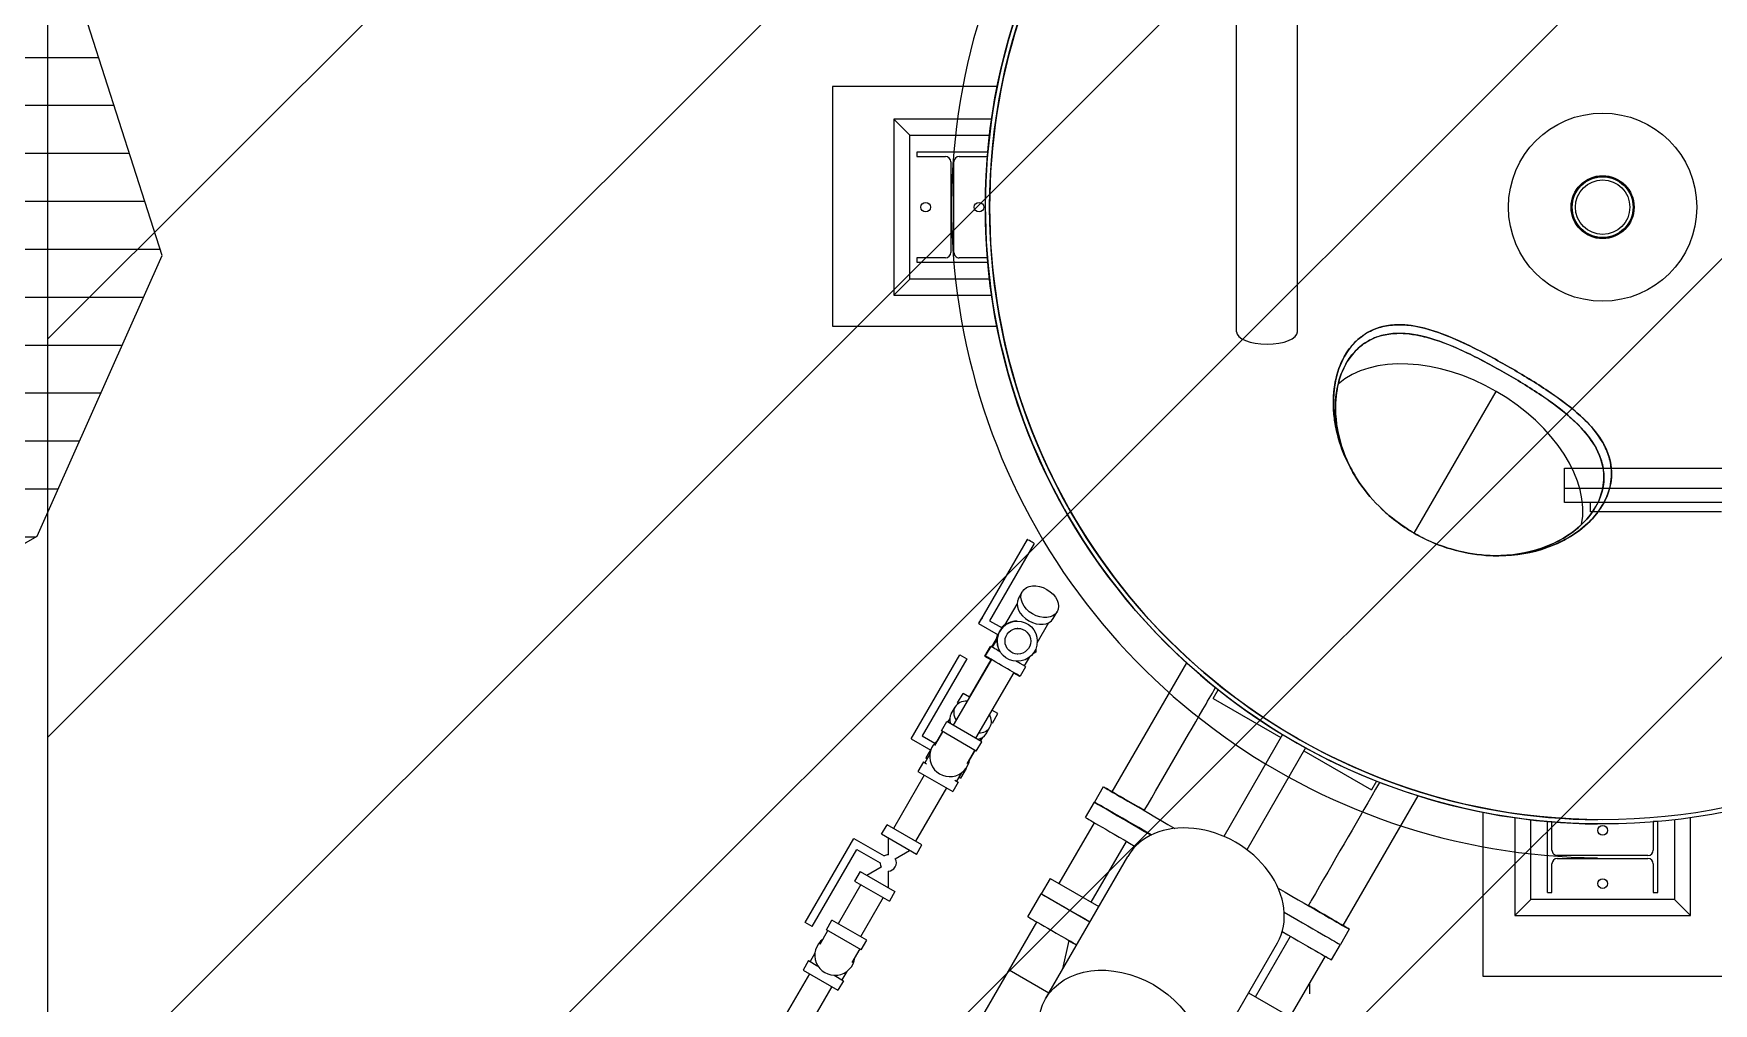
# Model space of a CAD drawing. Header units: metres. Extents: x 0 to 63075, y 0 to 44550.
# Drawn here: x 51952.8 to 52426, y 37548.2 to 37821.6 of the extents above; entities that cross this region are included whole.
import ezdxf

# ---------------------------------------------------------------- set-up
doc = ezdxf.new("R2010")
doc.units = ezdxf.units.M
doc.header["$LTSCALE"] = 75
for name, color, linetype in [('AI-Hatch mob', 7, 'Continuous'), ('GSB', 7, 'Continuous'), ('ML6', 1, 'Continuous'), ('SDM', 7, 'Continuous'), ('SL1', 8, 'Continuous')]:
    doc.layers.add(name, color=color, linetype=linetype)

# ---------------------------------------------------------------- blocks, each defined once
blk = doc.blocks.new('A$C6bae614f')
at = {"layer": 'SL1'}
h = blk.add_hatch(dxfattribs=at)
h.set_pattern_fill('_USER', color=256, scale=90, angle=-0.0019, style=0, pattern_type=0)
h.set_pattern_definition([(359.99813, (326091.565, -18363.04), (0.00294, 90), [])])
h.paths.add_polyline_path([(359067.3, 26831.8), (359040.5, 26623.8), (358738, 26331.1), (358230.7, 26272.5), (357811.1, 26046.2), (357654.7, 25518.5), (357889.3, 25083.8), (358289.2, 24916.3), (358677.5, 25000.2), (358943.4, 25278.5), (359489.3, 25365.1), (360133.2, 25735.9), (360367.4, 26262.7), (360152.5, 26934), (359901.5, 27173.9), (359394.3, 27174)])
for p, q in [((362383, 26119.5), (362383.1, 26908.5)), ((362497.3, 26119.5), (362497.4, 26908.5)), ((361624.8, 26579.7), (361624.8, 26129.7)), ((361934.1, 26579.6), (361624.8, 26579.7)), ((361769.9, 26488.3), (361739.9, 26518.3)), ((361923.6, 26518.3), (361739.9, 26518.3)), ((361739.9, 26518.3), (361739.9, 26188.3)), ((361769.9, 26218.3), (361769.9, 26488.3)), ((361769.9, 26488.3), (361919.7, 26488.3)), ((361783.4, 26456.8), (361783.4, 26448.4)), ((361916.4, 26456.8), (361783.4, 26456.8)), ((361783.4, 26448.4), (361836.9, 26448.4)), ((361862.9, 26448.4), (361916.4, 26448.4)), ((361916.4, 26448.4), (361916.4, 26456.8)), ((361847, 26438.3), (361847, 26268.3)), ((361852.8, 26268.3), (361852.8, 26438.3)), ((361836.9, 26258.2), (361783.4, 26258.2)), ((361783.4, 26258.2), (361783.4, 26249.8)), ((361916.4, 26258.2), (361862.9, 26258.2)), ((361916.4, 26249.8), (361916.4, 26258.2)), ((361783.4, 26249.8), (361916.4, 26249.8)), ((361769.9, 26218.3), (361739.9, 26188.3)), ((361739.9, 26188.3), (361923.6, 26188.3)), ((361919.7, 26218.3), (361769.9, 26218.3)), ((361624.8, 26129.7), (361933.6, 26129.6)), ((362584.9, 26072.2), (362586.2, 26074.5)), ((362587.8, 26058.3), (362589, 26060.4)), ((362716.3, 25741.1), (362870.1, 26007.5)), ((362998.5, 25863.2), (363341.4, 25863.1)), ((362998.5, 25798.8), (362998.5, 25863.2)), ((362998.5, 25825.7), (363341.4, 25825.7)), ((363341.4, 25798.8), (362998.5, 25798.8)), ((363046.9, 25781.3), (363046.9, 25798.8)), ((363293, 25781.3), (363046.9, 25781.3)), ((363054.3, 25786.7), (363056.5, 25790.5)), ((363067.9, 25791.2), (363070.1, 25795.1)), ((363068.4, 25792.2), (363068.5, 25792.4)), ((363068.6, 25792.4), (363068.5, 25792.2)), ((363068.6, 25792.4), (363068.5, 25792.2)), ((361990.4, 25729.5), (361902.9, 25578)), ((362003.4, 25722), (361919.6, 25577)), ((361973.8, 25618.8), (361981.1, 25631.4)), ((361948.5, 25568.7), (361971.2, 25608)), ((362039.1, 25581), (362046.4, 25593.7)), ((361899.1, 25571.5), (361935.6, 25550.4)), ((361919.6, 25577), (361943.1, 25563.4)), ((361942.2, 25563.9), (361943.1, 25564.4)), ((361942.2, 25563.9), (361943.1, 25564.4)), ((361971, 25576.2), (361971.1, 25576.2)), ((361971.2, 25576.2), (361971.2, 25576.2)), ((361971.3, 25576.2), (361971.4, 25576.2)), ((361971.5, 25576.2), (361971.5, 25576.2)), ((361971.6, 25576.2), (361971.6, 25576.2)), ((361972.8, 25562.6), (361971.6, 25562.6)), ((362009.2, 25535.7), (362031, 25573.3)), ((361920.6, 25528.3), (361910.3, 25510.5)), ((361922.1, 25528.6), (361911.7, 25510.8)), ((361920.6, 25528.3), (361921.6, 25527.8)), ((361923.9, 25527.6), (361932.6, 25542.6)), ((361934.1, 25542.9), (361924.8, 25527)), ((361934.3, 25549.1), (361934.3, 25551.2)), ((361934.3, 25549.2), (361934.3, 25551.1)), ((361772.8, 25355), (361864.1, 25513)), ((361877.1, 25505.5), (361793.3, 25360.5)), ((361923.4, 25503.9), (361851.5, 25380.8)), ((361864.1, 25513), (361877.1, 25505.5)), ((361922.1, 25503.7), (361881.6, 25433.6)), ((361910.3, 25510.5), (361923, 25503.2)), ((361972.8, 25514.3), (361971.6, 25514.3)), ((361971.6, 25500.7), (361971.6, 25500.7)), ((361993.7, 25507.9), (361984.5, 25492.1)), ((362006.6, 25517.6), (362000.2, 25513.9)), ((362006.6, 25524.4), (362006.6, 25517.6)), ((362149.7, 25255.6), (362289.5, 25497.6)), ((361965.1, 25479.6), (361893.1, 25356.5)), ((361964.8, 25479), (361975.6, 25472.7)), ((361975.9, 25473.2), (361975.6, 25472.7)), ((361987.2, 25490.5), (361976.8, 25472.7)), ((361859.6, 25422.6), (361869.9, 25440.4)), ((361882.2, 25433.3), (361869.9, 25440.4)), ((362339.1, 25430.7), (362348.6, 25447.2)), ((361847.8, 25402.3), (361855.1, 25414.9)), ((361861.4, 25421.5), (361859.6, 25422.6)), ((361935.2, 25402.7), (361924, 25409.2)), ((361924.9, 25384.9), (361935.2, 25402.7)), ((362339.1, 25430.7), (362466, 25357.5)), ((361817.3, 25342.9), (361832.1, 25368.3)), ((361831.1, 25368.9), (361820.5, 25350.6)), ((361822.7, 25352.3), (361831.9, 25368.4)), ((361829.3, 25369.9), (361839.7, 25387.7)), ((361894.5, 25331.8), (361829.3, 25369.9)), ((361904.9, 25349.6), (361839.7, 25387.7)), ((361845.3, 25393.5), (361841.4, 25386.8)), ((361842.2, 25386.2), (361845.2, 25391.4)), ((361913.2, 25364.6), (361920.5, 25377.2)), ((361924.9, 25384.9), (361923, 25385.9)), ((361772.8, 25355), (361809.3, 25333.9)), ((361793.3, 25360.5), (361816.8, 25346.9)), ((361894.5, 25331.8), (361904.9, 25349.6)), ((361901.9, 25351.4), (361905.1, 25356.9)), ((361902.8, 25350.9), (361906.8, 25357.9)), ((362469.2, 25363.2), (362358.9, 25172.1)), ((362512.5, 25338.2), (362402.2, 25147.1)), ((361795.6, 25311.8), (361785.3, 25294)), ((361795.6, 25311.8), (361801.7, 25308.3)), ((361807.5, 25326.1), (361798.4, 25310.2)), ((361808.6, 25334.3), (361799.9, 25319.2)), ((361799.9, 25319.2), (361802.6, 25317.6)), ((361891.7, 25333.4), (361876.9, 25308.1)), ((361882.1, 25315.1), (361892.5, 25333)), ((362509.3, 25332.5), (362636.1, 25259.2)), ((361797.1, 25287.2), (361739.3, 25187)), ((361785.3, 25294), (361850.6, 25256.2)), ((361860.9, 25274.1), (361850.6, 25256.2)), ((361854.8, 25277.6), (361860.9, 25274.1)), ((361858.2, 25275.7), (361867.4, 25291.6)), ((361862.4, 25283.1), (361865.2, 25281.5)), ((361875.5, 25299.3), (361865.2, 25281.5)), ((361875.3, 25299.5), (361875.5, 25299.3)), ((362645.7, 25275.7), (362636.1, 25259.2)), ((361838.9, 25263), (361781, 25162.9)), ((362133.1, 25265.1), (362116.4, 25236.3)), ((362723, 25248.4), (362582.4, 25004.9)), ((362099.7, 25207.5), (362116.4, 25236.3)), ((362844.8, 25217.3), (362844.8, 24909.6)), ((361717.2, 25176), (361727.5, 25193.8)), ((361792.8, 25156.1), (361727.5, 25193.8)), ((362050.3, 25083.3), (362116.3, 25197.7)), ((362904.8, 25207.1), (362904.8, 25023.4)), ((362934.8, 25053.4), (362934.8, 25203.2)), ((362966.3, 25199.9), (362974.7, 25199.9)), ((362966.3, 25066.9), (362966.3, 25199.9)), ((362974.7, 25146.4), (362974.7, 25199.9)), ((363164.9, 25199.9), (363164.9, 25146.4)), ((363173.3, 25199.9), (363164.9, 25199.9)), ((363173.3, 25066.9), (363173.3, 25199.9)), ((363204.8, 25203.1), (363204.8, 25053.4)), ((363234.8, 25023.4), (363234.8, 25207.1)), ((361573.7, 25010.1), (361665, 25168.2)), ((361586.7, 25002.6), (361670.5, 25147.7)), ((361665, 25168.2), (361721.9, 25135.3)), ((361670.5, 25147.7), (361714.4, 25122.3)), ((361782.5, 25138.3), (361717.2, 25176)), ((361729.8, 25137.4), (361730, 25168.6)), ((361782.5, 25138.3), (361792.8, 25156.1)), ((362110.4, 25048.6), (362176.5, 25162.7)), ((361742.8, 25129.9), (361769.6, 25145.7)), ((362024.7, 24867.2), (362179, 25134.4)), ((362974.7, 25066.9), (362974.7, 25120.4)), ((363154.8, 25136.3), (362984.8, 25136.3)), ((362984.8, 25130.5), (363154.8, 25130.5)), ((363164.9, 25120.4), (363164.9, 25066.9)), ((361676.8, 25106.1), (361666.5, 25088.2)), ((361666.5, 25088.2), (361731.8, 25050.5)), ((361676.8, 25106.1), (361742.1, 25068.3)), ((361716.5, 25114.4), (361689.7, 25098.6)), ((361729.5, 25106.9), (361729.3, 25075.8)), ((362033.4, 25093.1), (362016.8, 25064.2)), ((362033.4, 25093.1), (362124.7, 25040.4)), ((361678.3, 25081.4), (361635.8, 25007.9)), ((361720, 25057.3), (361677.6, 24983.7)), ((361742.1, 25068.3), (361731.8, 25050.5)), ((361991.8, 25020.9), (362016.8, 25064.2)), ((362017.2, 25064), (362108, 25011.6)), ((362934.8, 25053.4), (362904.8, 25023.4)), ((363204.8, 25053.4), (362934.8, 25053.4)), ((362966.3, 25066.9), (362974.7, 25066.9)), ((363164.9, 25066.9), (363173.3, 25066.9)), ((363204.8, 25053.4), (363234.8, 25023.4)), ((362904.8, 25023.4), (363234.8, 25023.4)), ((361586.7, 25002.6), (361573.7, 25010.1)), ((361601.8, 24969.8), (361616.5, 24995.2)), ((361613.7, 24996.8), (361624, 25014.7)), ((361679, 24959.1), (361613.7, 24996.8)), ((361689.4, 24976.9), (361624, 25014.7)), ((361881.7, 24791.4), (362008.6, 25011.2)), ((362594.6, 24997.7), (362578, 24968.9)), ((361676.3, 24960.7), (361661.6, 24935.2)), ((361679, 24959.1), (361689.4, 24976.9)), ((362057.2, 24923.5), (362068.8, 24976.5)), ((362305.3, 24705.2), (362459.6, 24972.4)), ((362418.4, 24870.8), (362484.2, 24984.5)), ((362561.3, 24940.1), (362578, 24968.9)), ((361580.2, 24938.8), (361569.9, 24921)), ((361580.2, 24938.8), (361597.8, 24928.7)), ((361592.2, 24953.1), (361583, 24937.2)), ((362549, 24947.1), (362483.3, 24833.3)), ((361581.7, 24914.2), (361529.4, 24823.7)), ((361569.9, 24921), (361635.3, 24883.2)), ((361628, 24911.3), (361645.6, 24901.1)), ((361645.6, 24901.1), (361635.3, 24883.2)), ((361652, 24918.6), (361642.8, 24902.7)), ((361956.7, 24921.3), (362031.1, 24878.4)), ((362519.8, 24896.5), (362519.8, 24876.5)), ((362844.8, 24909.6), (363294.8, 24909.6)), ((361623.5, 24890), (361571.2, 24799.5)), ((362405.3, 24878.4), (362495.4, 24826.3))]:
    blk.add_line(p, q, dxfattribs=at)
blk.add_lwpolyline([(359067.3, 26831.8), (359040.5, 26623.8), (358738, 26331.1), (358230.7, 26272.5), (357811.1, 26046.2), (357654.7, 25518.5), (357889.3, 25083.8), (358289.2, 24916.3), (358677.5, 25000.2), (358943.4, 25278.5), (359489.3, 25365.1), (360133.2, 25735.9), (360367.4, 26262.7), (360152.5, 26934), (359901.5, 27173.9), (359394.3, 27174)], close=True, dxfattribs=at)
for centre, radius in [((363069.8, 26353.3), 1158), ((363069.8, 26353.3), 1150), ((363069.8, 26353.3), 176.6), ((363069.8, 26353.3), 59.1), ((363069.8, 26353.3), 58.1), ((363069.8, 26353.3), 57.1), ((363069.8, 26353.3), 51.1), ((361799.9, 26353.3), 9), ((361899.9, 26353.3), 9), ((361971.6, 25538.5), 37.7), ((361972.8, 25538.5), 24.1), ((363069.8, 25183.4), 9), ((363069.8, 25083.4), 9)]:
    blk.add_circle(centre, radius, dxfattribs=at)
for centre, radius, start, end in [((363069.8, 26353.3), 1221.5, 124.208, 269.5586), ((363069.8, 26353.3), 1158, 126.3723, 269.5345), ((363069.8, 26353.3), 1150, 126.6664, 269.5313), ((361836.9, 26438.3), 10.1, 359.9981, 89.9981), ((361862.9, 26438.3), 10.1, 89.9981, 179.9981), ((361836.9, 26268.3), 10.1, 269.9981, 359.9981), ((361862.9, 26268.3), 10.1, 179.9981, 269.9981), ((361971.3, 25538.5), 37.7, 89.9981, 174.0349), ((361971.6, 25538.5), 37.7, 89.9981, 212.2455), ((361971.4, 25538.5), 37.7, 89.9149, 173.9502), ((361971.5, 25538.5), 37.7, 89.9981, 173.5982), ((361971.5, 25538.5), 37.7, 89.9327, 173.512), ((361970.1, 25538.4), 37.7, 123.6522, 137.5096), ((361970.1, 25538.4), 37.7, 123.7312, 137.4087), ((361970.5, 25538.5), 37.7, 124.9301, 137.9001), ((361970.5, 25538.5), 37.7, 125.0319, 137.9254), ((361970.6, 25538.5), 37.7, 125.2183, 137.9716), ((361970.6, 25538.5), 37.7, 125.302, 137.9923), ((361970.7, 25538.5), 37.7, 125.6237, 138.071), ((361970.7, 25538.5), 37.7, 125.7087, 138.0916), ((361970.9, 25538.5), 37.7, 126.1314, 138.1931), ((361970.9, 25538.5), 37.7, 126.2181, 138.2138), ((361971.1, 25538.5), 37.7, 89.8852, 138.3529), ((361971, 25538.5), 37.7, 89.9981, 138.3323), ((361971.2, 25538.5), 37.7, 89.9981, 138.4682), ((361971.2, 25538.5), 37.7, 89.9192, 138.4888), ((361970.4, 25538.5), 37.7, 124.7421, 136.6339), ((361970.5, 25538.5), 37.7, 124.8432, 136.5471), ((361970.1, 25538.4), 37.7, 161.4181, 177.8416), ((361970.1, 25538.4), 37.7, 161.5133, 177.7675), ((361970.5, 25538.5), 37.7, 160.8396, 176.6491), ((361970.4, 25538.5), 37.7, 163.2759, 176.8241), ((361970.5, 25538.5), 37.7, 163.4492, 176.73), ((361970.5, 25538.5), 37.7, 160.8649, 176.5544), ((361970.6, 25538.5), 37.7, 160.9109, 176.3812), ((361970.6, 25538.5), 37.7, 160.9314, 176.3035), ((361970.7, 25538.5), 37.7, 161.0304, 175.9264), ((361970.7, 25538.5), 37.7, 161.0099, 176.0051), ((361970.9, 25538.5), 37.7, 161.1317, 175.5354), ((361970.9, 25538.5), 37.7, 161.1522, 175.4554), ((361971.1, 25538.5), 37.7, 161.2912, 174.9085), ((361971, 25538.5), 37.7, 161.2706, 174.9901), ((361971.2, 25538.5), 37.7, 161.4269, 174.3636), ((361971.2, 25538.5), 37.7, 161.4063, 174.4469), ((361971.6, 25538.5), 37.7, 267.1445, 269.9981), ((361845, 25322), 37.7, 126.0181, 353.3718), ((361729.7, 25122.2), 15.2, 179.4573, 210.4755), ((361729.7, 25122.2), 15.2, 89.5208, 120.539), ((361729.7, 25122.2), 15.2, 269.5208, 30.4755), ((362984.8, 25146.4), 10.1, 179.9981, 269.9981), ((362984.8, 25120.4), 10.1, 89.9981, 179.9981), ((363154.8, 25146.4), 10.1, 269.9981, 359.9981), ((363154.8, 25120.4), 10.1, 359.9981, 89.9981), ((361629.6, 24949), 37.7, 126.3213, 353.675)]:
    blk.add_arc(centre, radius, start, end, dxfattribs=at)
for centre, major_axis, ratio, start_param, end_param in [((362440.2, 26119.5), (-57.1, 0), 0.411812, 0, 1.570796), ((362440.2, 26119.5), (57.1, 0), 0.411812, 4.712389, 6.283185), ((362783.4, 25857.2), (-233.7, 135), 0.642776, 4.712389, 6.067843), ((362783.4, 25857.2), (233.7, -135), 0.642776, 1.570796, 2.926251), ((362783.4, 25857.2), (233.7, -135), 0.642776, 0.215342, 1.570796), ((361996.9, 25725.8), (-6.5, 3.75), 0.000644, 3.141593, 6.28207), ((362006.5, 25599.9), (32.6, -18.9), 0.706651, 3.141593, 6.283185), ((361954.7, 25509.6), (-32.6, 19), 0.00065, 5.190936, 6.282074), ((361944.3, 25491.7), (-32.6, 19), 0.00065, 2.264943, 6.282074), ((361944.3, 25491.7), (-32.6, 19), 0.00065, 6.282074, 7.159833), ((361954.7, 25509.6), (32.6, -19), 0.00065, 6.283185, 7.373211), ((361880.5, 25383.4), (-32.7, 18.9), 0.707107, 0, 0.677106), ((361887.8, 25396.1), (-32.7, 18.9), 0.707107, 5.387284, 7.171604), ((361887.8, 25396.1), (32.7, -18.9), 0.707107, 5.418521, 7.140366), ((361880.5, 25383.4), (32.7, -18.9), 0.707107, 5.591112, 6.283185), ((362363.9, 25131.4), (-230.8, 133.7), 0.001133, 5.442121, 7.422195), ((362347.2, 25102.6), (-230.8, 133.7), 0.001133, 5.280482, 7.284373), ((362347.2, 25102.6), (-230.8, 133.7), 0.001133, 0, 1.001187), ((362330.5, 25073.8), (-230.8, 133.7), 0.001133, 0, 0.933618), ((362319.3, 25053.4), (140.3, -81), 0.766044, 0, 3.141593), ((362247.8, 24930.9), (-231, 133.4), 0.000009, 0.000016, 0.921145), ((362363.9, 25131.4), (230.8, -133.7), 0.001133, 5.149069, 7.124259), ((362347.2, 25102.6), (230.8, -133.7), 0.001133, 5.286974, 6.283185), ((362222.7, 24887.6), (-231, 133.4), 0.000009, 0, 0.921145), ((362330.5, 25073.8), (230.8, -133.7), 0.001133, 5.354463, 6.283185), ((362222.7, 24887.6), (-154, 88.9), 0.000009, 5.849357, 6.717013)]:
    blk.add_ellipse(centre, major_axis=major_axis, ratio=ratio, start_param=start_param, end_param=end_param, dxfattribs=at)
for centre, major_axis, ratio in [((362013.8, 25612.6), (32.6, -18.9), 0.706651), ((361902.9, 25578), (3.75, 6.5), 0.001115), ((362165, 24786.2), (140.3, -81), 0.766044)]:
    blk.add_ellipse(centre, major_axis=major_axis, ratio=ratio, dxfattribs=at)
for points, knots in [([(363086.3, 25856.5), (363087.5, 25831.9), (363079, 25806), (363062.4, 25782.9), (363052.8, 25769.7), (363040.6, 25757.4), (363026.3, 25746.6), (363012, 25735.9), (362995.7, 25726.6), (362978.4, 25719.3), (362974, 25717.5), (362969.7, 25715.8), (362965.2, 25714.2), (362938.2, 25704.6), (362907.2, 25699), (362874.9, 25698.8), (362853.4, 25698.6), (362831.3, 25700.8), (362809.5, 25705.4), (362787.7, 25710), (362766.2, 25717), (362746, 25726), (362735.9, 25730.5), (362726.1, 25735.5), (362716.5, 25741), (362692.6, 25754.8), (362670.1, 25772), (362650.3, 25791.8), (362634.6, 25807.6), (362620.6, 25825), (362608.8, 25843.4), (362597.1, 25861.7), (362587.6, 25880.9), (362580.6, 25900.2), (362575.3, 25914.6), (362571.4, 25929), (362568.7, 25943), (362562.4, 25975.8), (362563.3, 26009.2), (362571.2, 26038.1), (362575.7, 26054.6), (362582.5, 26069.6), (362591.2, 26082.4), (362597.7, 26092), (362605.2, 26100.4), (362613.6, 26107.3), (362619.2, 26111.9), (362625.1, 26115.9), (362631.3, 26119.3), (362647, 26127.9), (362666.2, 26132.5), (362686.9, 26132.6), (362702.5, 26132.6), (362719, 26130.1), (362735.4, 26126), (362740.8, 26124.6), (362746.3, 26123), (362751.7, 26121.3), (362773, 26114.7), (362797, 26104.4), (362821.8, 26092.2), (362834.2, 26086.1), (362846.8, 26079.5), (362859.3, 26072.7), (362871.8, 26066), (362884.1, 26059.1), (362896, 26052.2), (362919.7, 26038.5), (362944.7, 26023.4), (362967.7, 26008), (362984.9, 25996.5), (363000.9, 25984.7), (363014.8, 25973.2), (363019.4, 25969.4), (363023.8, 25965.6), (363028, 25961.8), (363044.9, 25946.6), (363059.7, 25929.4), (363070, 25911.3), (363075.2, 25902.3), (363079.1, 25893.1), (363081.8, 25883.9), (363084.6, 25874.6), (363086, 25865.4), (363086.3, 25856.5)], [0, 0, 0, 0, 114.99792, 114.99792, 114.99792, 180.711017, 180.711017, 180.711017, 246.424114, 246.424114, 246.424114, 262.852388, 262.852388, 262.852388, 361.337398, 361.337398, 361.337398, 426.994071, 426.994071, 426.994071, 492.650744, 492.650744, 492.650744, 525.479081, 525.479081, 525.479081, 607.549922, 607.549922, 607.549922, 673.206595, 673.206595, 673.206595, 738.863268, 738.863268, 738.863268, 788.105773, 788.105773, 788.105773, 903.103693, 903.103693, 903.103693, 968.81679, 968.81679, 968.81679, 1018.101613, 1018.101613, 1018.101613, 1050.958162, 1050.958162, 1050.958162, 1134.287986, 1134.287986, 1134.287986, 1196.785355, 1196.785355, 1196.785355, 1217.617811, 1217.617811, 1217.617811, 1299.60266, 1299.60266, 1299.60266, 1340.595085, 1340.595085, 1340.595085, 1381.58751, 1381.58751, 1381.58751, 1463.57236, 1463.57236, 1463.57236, 1525.060997, 1525.060997, 1525.060997, 1545.557209, 1545.557209, 1545.557209, 1628.887034, 1628.887034, 1628.887034, 1670.551946, 1670.551946, 1670.551946, 1712.216858, 1712.216858, 1712.216858, 1712.216858]), ([(363086.3, 25856.5), (363086, 25874.4), (363080.4, 25893.3), (363070.1, 25911.3), (363062.3, 25924.9), (363051.9, 25937.9), (363040.1, 25950), (363036.2, 25954), (363032.1, 25958), (363028, 25961.8), (363011.6, 25976.9), (362990.6, 25992.6), (362967.6, 26008), (362956.2, 26015.7), (362944.2, 26023.3), (362932.1, 26030.7), (362920, 26038.2), (362907.8, 26045.4), (362896, 26052.2), (362872.2, 26065.9), (362846.7, 26080), (362821.8, 26092.2), (362803.2, 26101.3), (362785.1, 26109.4), (362768.2, 26115.6), (362762.5, 26117.7), (362757, 26119.6), (362751.7, 26121.3), (362730, 26128.4), (362707.7, 26132.6), (362687, 26132.5), (362676.6, 26132.5), (362666.6, 26131.3), (362657.2, 26129), (362647.9, 26126.8), (362639.2, 26123.4), (362631.3, 26119.2), (362612.6, 26109.4), (362596.5, 26093.3), (362585, 26072.4), (362577.3, 26058.6), (362571.6, 26042.6), (362568.3, 26025.4), (362564.9, 26008.2), (362563.9, 25989.8), (362565.2, 25971.1), (362565.8, 25961.7), (362567, 25952.3), (362568.7, 25943), (362574.6, 25910.3), (362588.2, 25875.4), (362608.8, 25843.3), (362620.5, 25825), (362634.6, 25807.5), (362650.4, 25791.7), (362666.2, 25776), (362683.8, 25761.8), (362702.2, 25749.8), (362706.8, 25746.8), (362711.5, 25743.9), (362716.2, 25741.1), (362744.8, 25724.6), (362776.8, 25712.3), (362809.5, 25705.4), (362831.3, 25700.8), (362853.4, 25698.6), (362874.9, 25698.8), (362896.4, 25699), (362917.3, 25701.5), (362936.9, 25706.1), (362946.6, 25708.3), (362956, 25711.1), (362965, 25714.2), (362996.6, 25725.1), (363025, 25742.6), (363046.1, 25763.9), (363058.2, 25776), (363067.8, 25789.4), (363074.5, 25803.3), (363079.6, 25813.8), (363083.1, 25824.5), (363084.9, 25835.2), (363086.1, 25842.3), (363086.5, 25849.5), (363086.3, 25856.5)], [-1712.216858, -1712.216858, -1712.216858, -1712.216858, -1628.887034, -1628.887034, -1628.887034, -1566.389665, -1566.389665, -1566.389665, -1545.557209, -1545.557209, -1545.557209, -1463.57236, -1463.57236, -1463.57236, -1422.579935, -1422.579935, -1422.579935, -1381.58751, -1381.58751, -1381.58751, -1299.60266, -1299.60266, -1299.60266, -1238.114023, -1238.114023, -1238.114023, -1217.617811, -1217.617811, -1217.617811, -1134.287986, -1134.287986, -1134.287986, -1092.623074, -1092.623074, -1092.623074, -1050.958162, -1050.958162, -1050.958162, -952.388516, -952.388516, -952.388516, -886.675419, -886.675419, -886.675419, -820.962322, -820.962322, -820.962322, -788.105773, -788.105773, -788.105773, -673.206595, -673.206595, -673.206595, -607.549922, -607.549922, -607.549922, -541.893249, -541.893249, -541.893249, -525.479081, -525.479081, -525.479081, -426.994071, -426.994071, -426.994071, -361.337398, -361.337398, -361.337398, -295.680725, -295.680725, -295.680725, -262.852388, -262.852388, -262.852388, -147.854469, -147.854469, -147.854469, -82.141371, -82.141371, -82.141371, -32.856549, -32.856549, -32.856549, 0, 0, 0, 0]), ([(362606, 25847.9), (362597.5, 25862.2), (362590.5, 25876.9), (362584.9, 25891.6), (362579.7, 25905.3), (362575.8, 25919), (362573, 25932.3), (362566.6, 25963.5), (362567, 25995.4), (362574.1, 26023.1), (362578.1, 26038.9), (362584.3, 26053.4), (362592.3, 26065.8), (362598.3, 26075.1), (362605.4, 26083.3), (362613.2, 26090.1), (362618.5, 26094.6), (362624, 26098.5), (362629.9, 26102), (362644.9, 26110.8), (362663.5, 26115.8), (362683.8, 26116.4), (362699, 26116.9), (362715.1, 26114.8), (362731.2, 26111.1), (362736.6, 26109.9), (362742, 26108.4), (362747.3, 26106.9), (362768.3, 26100.8), (362792, 26091.1), (362816.5, 26079.4), (362828.7, 26073.5), (362841.1, 26067.2), (362853.3, 26060.6), (362865.6, 26054.1), (362877.7, 26047.3), (362889.3, 26040.6), (362912.5, 26027.2), (362937, 26012.3), (362959.3, 25997), (362976, 25985.5), (362991.6, 25973.7), (363005, 25962.2), (363009.4, 25958.4), (363013.7, 25954.6), (363017.7, 25950.8), (363033.9, 25935.6), (363048, 25918.4), (363057.6, 25900.6), (363062.4, 25891.6), (363066, 25882.5), (363068.4, 25873.4), (363070.8, 25864.3), (363072, 25855.3), (363072, 25846.6)], [-995.348944, -995.348944, -995.348944, -995.348944, -944.930301, -944.930301, -944.930301, -897.853972, -897.853972, -897.853972, -787.935959, -787.935959, -787.935959, -725.125667, -725.125667, -725.125667, -678.017947, -678.017947, -678.017947, -646.612801, -646.612801, -646.612801, -565.239605, -565.239605, -565.239605, -504.209708, -504.209708, -504.209708, -483.866409, -483.866409, -483.866409, -403.586405, -403.586405, -403.586405, -363.446403, -363.446403, -363.446403, -323.3064, -323.3064, -323.3064, -243.026396, -243.026396, -243.026396, -182.816393, -182.816393, -182.816393, -162.746392, -162.746392, -162.746392, -81.373196, -81.373196, -81.373196, -40.686598, -40.686598, -40.686598, 0, 0, 0, 0]), ([(363072, 25846.6), (363072.2, 25864.1), (363067.3, 25882.7), (363057.7, 25900.6), (363050.5, 25913.9), (363040.6, 25926.9), (363029.3, 25939), (363025.6, 25943), (363021.7, 25947), (363017.7, 25950.8), (363001.9, 25965.9), (362981.6, 25981.6), (362959.2, 25996.9), (362948.1, 26004.6), (362936.4, 26012.2), (362924.6, 26019.5), (362912.8, 26026.8), (362900.9, 26033.9), (362889.3, 26040.6), (362866.1, 26054), (362840.9, 26067.7), (362816.5, 26079.4), (362798.1, 26088.2), (362780.2, 26095.8), (362763.5, 26101.6), (362758, 26103.6), (362752.6, 26105.3), (362747.3, 26106.9), (362726, 26113.4), (362704.1, 26117), (362683.8, 26116.4), (362673.7, 26116.1), (362664, 26114.7), (362654.9, 26112.2), (362645.8, 26109.7), (362637.4, 26106.2), (362629.8, 26101.9), (362612.3, 26092), (362597.3, 26076.2), (362586.6, 26056.1), (362579.5, 26042.7), (362574.4, 26027.4), (362571.5, 26011), (362568.5, 25994.5), (362567.8, 25976.9), (362569.3, 25959.1), (362570.1, 25950.2), (362571.3, 25941.2), (362573.1, 25932.3), (362578.3, 25905.4), (362589, 25876.9), (362604.7, 25850)], [0, 0, 0, 0, 81.373196, 81.373196, 81.373196, 142.403093, 142.403093, 142.403093, 162.746392, 162.746392, 162.746392, 243.026396, 243.026396, 243.026396, 283.166398, 283.166398, 283.166398, 323.3064, 323.3064, 323.3064, 403.586405, 403.586405, 403.586405, 463.796408, 463.796408, 463.796408, 483.866409, 483.866409, 483.866409, 565.239605, 565.239605, 565.239605, 605.926203, 605.926203, 605.926203, 646.612801, 646.612801, 646.612801, 740.82824, 740.82824, 740.82824, 803.638533, 803.638533, 803.638533, 866.448825, 866.448825, 866.448825, 897.853972, 897.853972, 897.853972, 992.901518, 992.901518, 992.901518, 992.901518]), ([(362864.2, 25698.9), (362885.8, 25698.6), (362907, 25700.9), (362926.6, 25705.2), (362936, 25707.2), (362945, 25709.8), (362953.6, 25712.6), (362983.8, 25722.6), (363011.2, 25738.9), (363031.7, 25758.9), (363043.4, 25770.3), (363052.8, 25782.9), (363059.6, 25796), (363064.6, 25805.9), (363068.1, 25816.1), (363070.1, 25826.3), (363071.4, 25833.1), (363072.1, 25839.9), (363072, 25846.6)], [1302.66877, 1302.66877, 1302.66877, 1302.66877, 1368.61727, 1368.61727, 1368.61727, 1400.00149, 1400.00149, 1400.00149, 1509.919502, 1509.919502, 1509.919502, 1572.729794, 1572.729794, 1572.729794, 1619.837514, 1619.837514, 1619.837514, 1651.24266, 1651.24266, 1651.24266, 1651.24266]), ([(363072, 25846.6), (363072.5, 25823), (363063.9, 25798.5), (363047.5, 25776.8), (363038.2, 25764.3), (363026.3, 25752.8), (363012.5, 25742.7), (362998.7, 25732.7), (362983, 25724.1), (362966.4, 25717.3), (362962.2, 25715.7), (362958, 25714.1), (362953.7, 25712.6), (362927.8, 25703.8), (362898.2, 25698.8), (362867.3, 25698.9), (362866.7, 25698.9), (362866.1, 25698.9), (362865.5, 25698.9)], [-1651.24266, -1651.24266, -1651.24266, -1651.24266, -1541.324648, -1541.324648, -1541.324648, -1478.514355, -1478.514355, -1478.514355, -1415.704063, -1415.704063, -1415.704063, -1400.00149, -1400.00149, -1400.00149, -1305.84883, -1305.84883, -1305.84883, -1303.97491, -1303.97491, -1303.97491, -1303.97491]), ([(362210, 25220.5), (362247.2, 25284.8), (362284.6, 25349.3), (362319.7, 25410), (362327.8, 25423.9), (362335.7, 25437.7), (362343.6, 25451.3)], [0.028232, 0.028232, 0.028232, 0.028232, 0.2506071, 0.2506071, 0.2506071, 0.3014185, 0.3014185, 0.3014185, 0.3014185]), ([(362651.5, 25273.4), (362649, 25269.1), (362646.5, 25264.8), (362644, 25260.4), (362605.6, 25194.1), (362564.4, 25122.8), (362523.2, 25051.8), (362521.4, 25048.6), (362519.5, 25045.4), (362517.7, 25042.2)], [0.2350438, 0.2350438, 0.2350438, 0.2350438, 0.2512574, 0.2512574, 0.2512574, 0.497854, 0.497854, 0.497854, 0.5088564, 0.5088564, 0.5088564, 0.5088564])]:
    blk.add_open_spline(points, degree=3, knots=knots, dxfattribs=at)
blk = doc.blocks.new('zw$15D4')
at = {"layer": 'ML6', "xscale": 0.2502808837766805, "yscale": 0.2502808837766805, "zscale": 0.2502808837766805}
blk.add_blockref('A$C6bae614f', (-85544.74, -3177.34), dxfattribs=at)

msp = doc.modelspace()

# ---------------------------------------------------------------- hatches: boundary and pattern name
at = {"layer": 'AI-Hatch mob'}
h = msp.add_hatch(dxfattribs=at)
h.set_pattern_fill('ANSI31', color=256, scale=25)
h.set_pattern_definition([(45, (-12666.46, -59.206), (-56.1266, 56.1266), [])])
h.paths.add_polyline_path([(52766.71, 38156.14), (51956.79, 38156.14), (51956.79, 36564.59), (52766.71, 36564.59)])

# ---------------------------------------------------------------- linework, layer by layer
at = {"layer": 'SDM'}
msp.add_lwpolyline([(51956.79, 38156.14), (52766.71, 38156.14), (52766.71, 36564.59), (51956.79, 36564.59)], close=True, dxfattribs=at)

# ---------------------------------------------------------------- block references
at = {"layer": 'GSB', "xscale": 0.6000000000000068, "yscale": 0.6000000000000068, "zscale": 0.6000000000000068}
msp.add_blockref('zw$15D4', (49200, 35721.63), dxfattribs=at)

doc.saveas('drawing.dxf')
